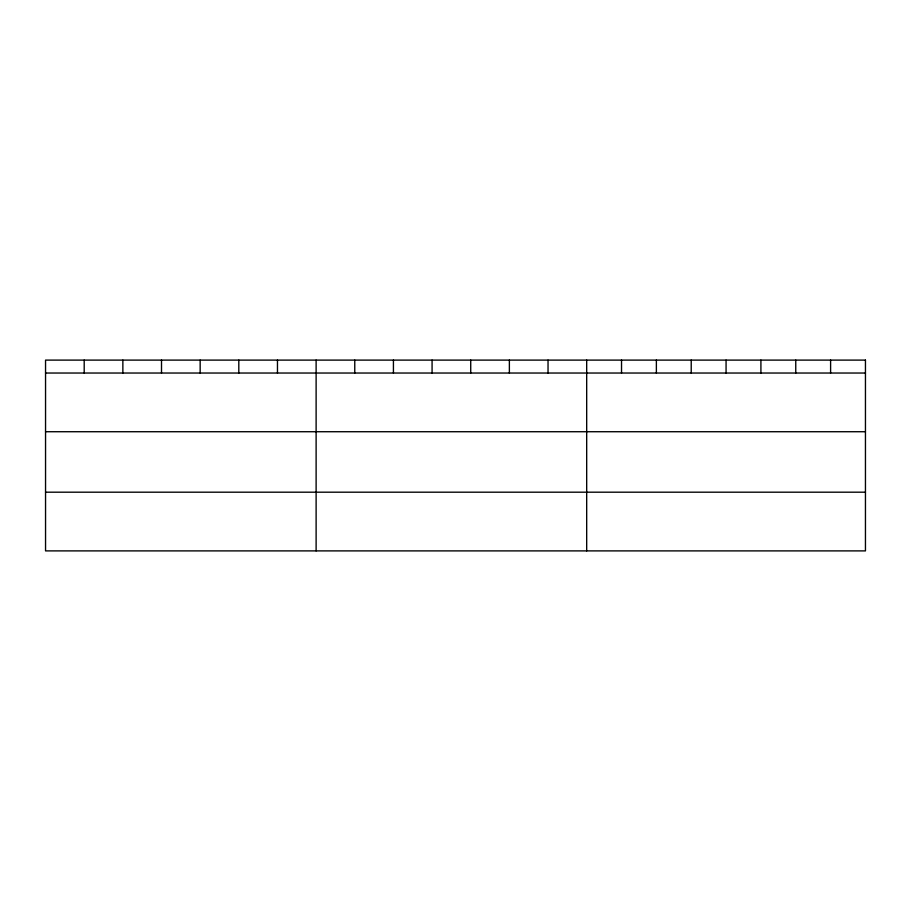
<?xml version="1.0" encoding="UTF-8"?>
<svg xmlns="http://www.w3.org/2000/svg" width="911" height="911" viewBox="0 0 911 911"><rect width="100%" height="100%" fill="white"/><g stroke="black" fill="none" stroke-linecap="round" stroke-linejoin="round"><path stroke-width="1.37" d="M45.55 373.032L865.45 373.032M45.55 431.723L865.45 431.723M45.55 492.191L865.45 492.191M830.604 360.107L830.604 373.032M795.758 360.107L795.758 373.032M760.913 360.107L760.913 373.032M726.067 360.107L726.067 373.032M691.221 360.107L691.221 373.032M656.375 360.107L656.375 373.032M621.53 360.107L621.53 373.032M586.684 360.107L586.684 550.893M548.035 360.107L548.035 373.032M509.374 360.107L509.374 373.032M470.725 360.107L470.725 373.032M432.076 360.107L432.076 373.032M393.427 360.107L393.427 373.032M354.766 360.107L354.766 373.032M316.117 360.107L316.117 550.893M277.468 360.107L277.468 373.032M238.807 360.107L238.807 373.032M200.158 360.107L200.158 373.032M161.509 360.107L161.509 373.032M122.86 360.107L122.86 373.032M84.199 360.107L84.199 373.032M865.45 360.107L45.55 360.107L45.55 550.893L865.45 550.893L865.45 360.107"/></g></svg>
